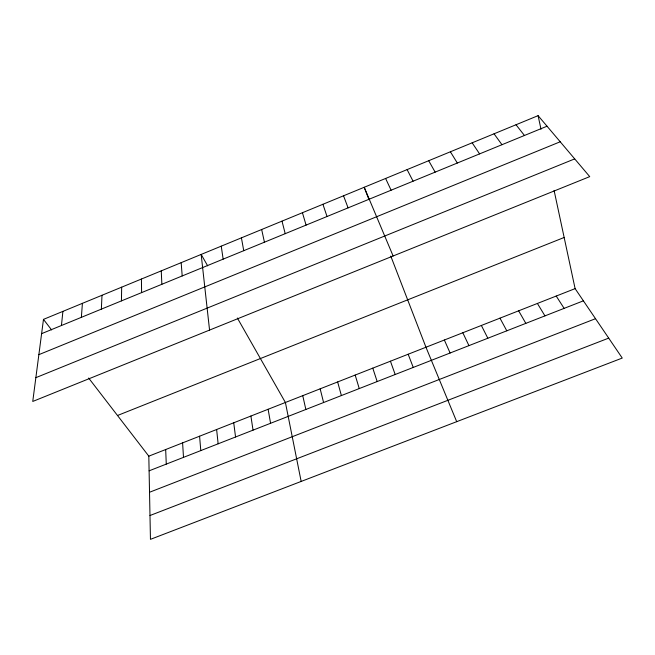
<?xml version="1.0" encoding="UTF-8"?>
<svg xmlns="http://www.w3.org/2000/svg" width="655" height="655" viewBox="0 0 655 655"><rect width="100%" height="100%" fill="white"/><g stroke="black" fill="none" stroke-linecap="round" stroke-linejoin="round"><path stroke-width="0.98" d="M121.437 300.891L121.674 287.168M101.353 309.135L102 295.274M81.359 317.339L82.415 303.339M61.439 325.519L62.905 311.371M43.476 319.378L32.75 401.45L589.729 176.629L538.091 115.657L43.476 319.378L51.589 329.907M41.609 333.657L547.031 126.21M38.866 354.658L560.213 141.775M35.861 377.665L574.697 158.887M117.507 415.499L564.16 237.478M148.816 456.158L575.106 288.626L622.25 358.064L150.453 539.343L148.816 456.158L88.662 378.05M149.103 470.83L583.392 300.833M149.528 492.257L595.518 318.69M149.987 515.518L608.708 338.119M516.017 124.753L524.45 135.479M494.042 133.8L501.976 144.706M472.165 142.815L479.599 153.892M556.218 296.052L564.135 308.374M450.386 151.78L457.329 163.03M537.395 303.445L544.952 315.882M518.645 310.814L525.834 323.365M207.668 265.856L201.167 254.427L209.559 330.079M237.356 318.019L285.408 402.473L301.161 481.441M428.697 160.712L435.149 172.134M499.97 318.15L506.798 330.816M407.107 169.604L413.076 181.189M481.368 325.469L487.836 338.242M462.831 332.748L468.939 345.635M385.615 178.463L391.101 190.212M444.36 340.01L450.116 353.004M393.123 255.99L364.213 187.273L368.986 199.652M456.699 421.681L425.963 347.24L390.773 256.08M408.171 354.232L413.24 367.439M343.531 195.796L348.083 207.864M390.437 361.2L395.178 374.504M322.931 204.278L327.033 216.51M372.777 368.143L377.182 381.554M355.174 375.053L359.251 388.571M302.43 212.719L306.081 225.107M337.644 381.947L341.386 395.563M282.002 221.136L285.212 233.671M320.164 388.816L323.586 402.53M302.757 395.661L305.852 409.473M261.664 229.512L264.432 242.203M538.091 115.657L541.005 129.256M554.089 190.425L575.106 288.626M241.417 237.847L243.742 250.693M268.116 409.269L270.581 423.286M250.898 416.04L253.035 430.147M221.251 246.157L223.142 259.151M233.729 422.786L235.554 436.991M216.625 429.508L218.14 443.812M199.587 436.205L200.79 450.599M181.173 262.663L182.196 275.952M182.598 442.878L183.498 457.37M161.253 270.867L161.859 284.303M165.682 449.526L166.272 464.117M141.423 279.038L141.603 292.613"/></g></svg>
